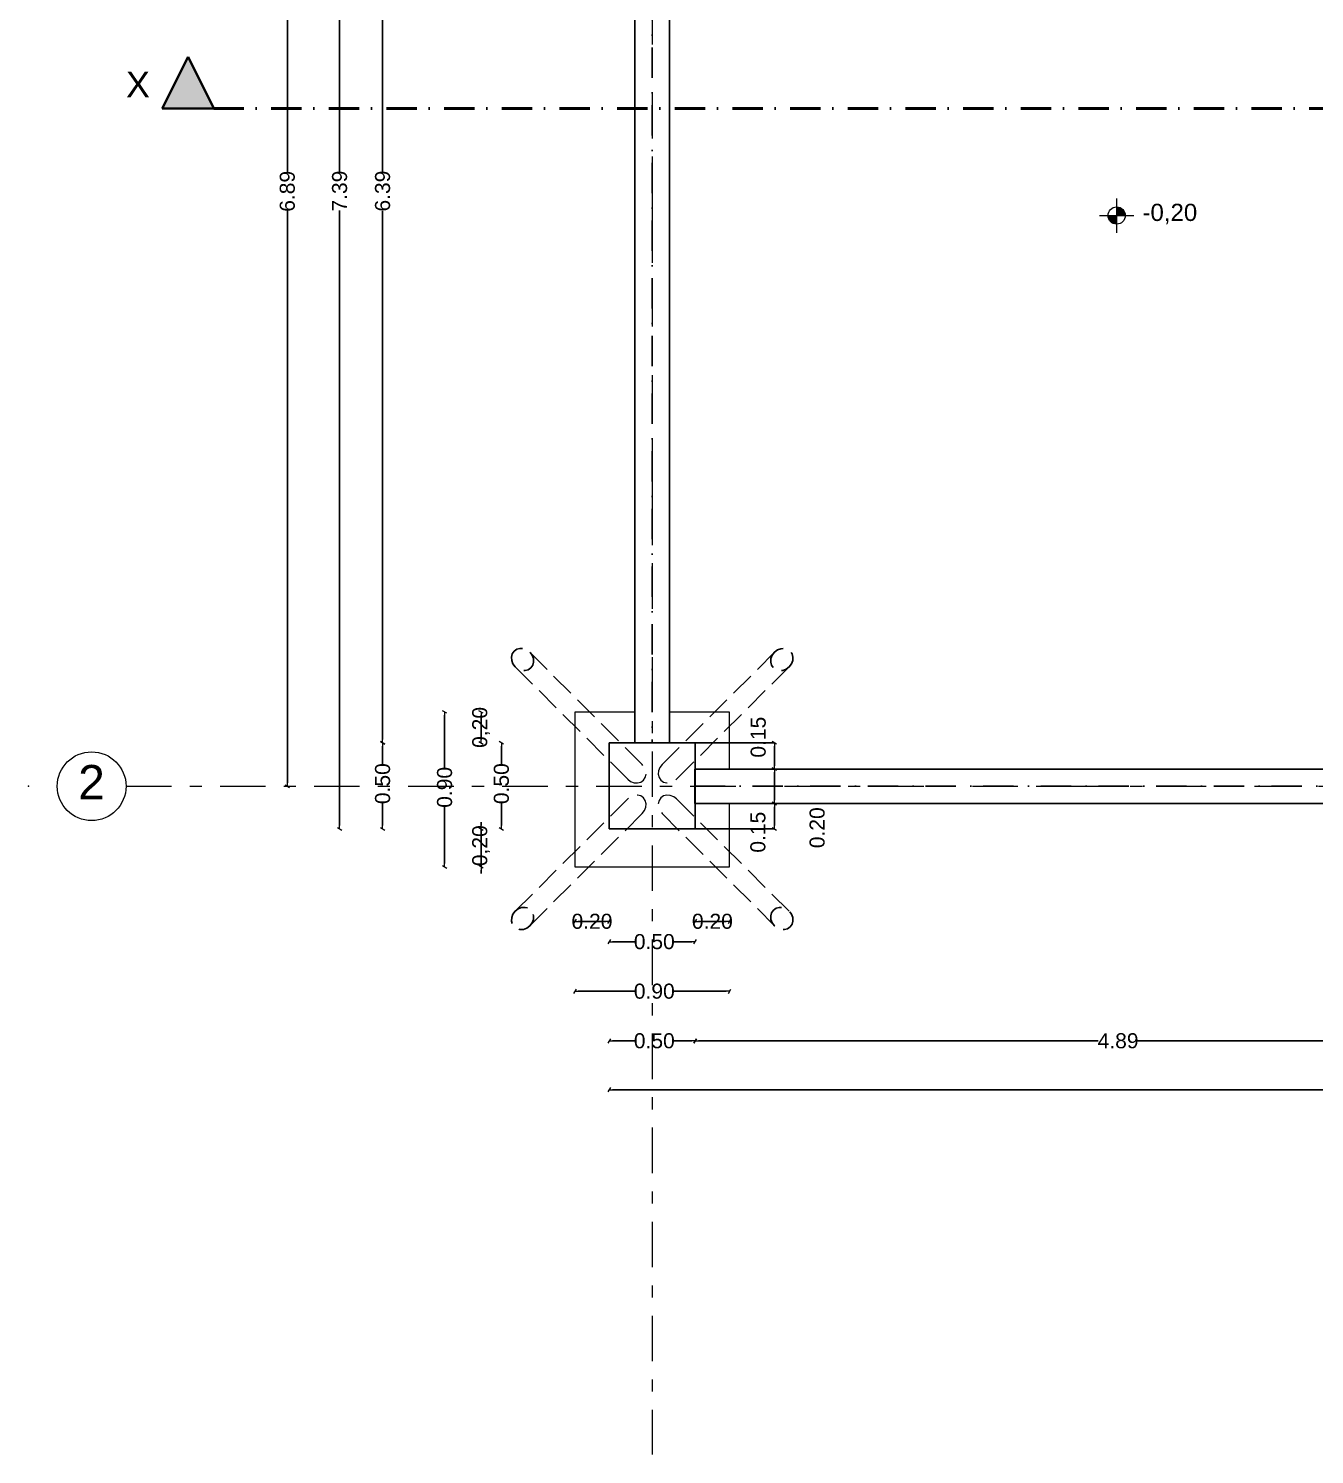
# Model space of a CAD drawing. Header units: millimetres. Extents: x -71878 to 121433, y -67383 to 83273.
# Drawn here: x -59001 to -51524, y 7109 to 15398 of the extents above; entities that cross this region are included whole.
import ezdxf

# ---------------------------------------------------------------- set-up
doc = ezdxf.new("R2010")
doc.units = ezdxf.units.MM
doc.header["$MEASUREMENT"] = 0
for name, pattern in [('Dot & Dashed', [335.138881, 176.388884, -88.194442, 0, -70.555556]), ('Double Dashed', [546.805537, 264.583325, -105.833328, 70.555556, -105.833328]), ('Hidden Line', [195.611112, 141.111112, -54.5])]:
    doc.linetypes.add(name, pattern=pattern)
for name, color, linetype, lineweight in [('ACOTACIONES', 7, 'Continuous', 9), ('ACOTACIONES_Pluma_Nº__1', 7, 'Continuous', 0), ('COLUMNAS_Pluma_Nº__1', 7, 'Continuous', 0), ('COLUMNAS_Pluma_Nº__81', 7, 'Continuous', 30), ('CORTES_Pluma_Nº__1', 7, 'Continuous', 0), ('CORTES_Pluma_Nº__101', 7, 'Continuous', 40), ('CORTES_Pluma_Nº__121', 7, 'Continuous', 50), ('EJES_Pluma_Nº__21', 7, 'Continuous', 5), ('Losas_Pluma_Nº__1', 7, 'Continuous', 0), ('VIGAS DE CIMENTACION_Pluma_Nº__81', 7, 'Continuous', 30)]:
    doc.layers.add(name, color=color, linetype=linetype, lineweight=lineweight)
doc.layers.add('CORTES', color=7, linetype='Continuous')
doc.styles.add('Estilo_Generado_1', font='swiss.ttf')
doc.styles.add('Estilo_Generado_2', font='Arial.ttf')
doc.styles.add('Estilo_Generado_3', font='swissb.ttf')
doc.dimstyles.new('Estilo_Generado__1', dxfattribs={"dimtxt": 87.5, "dimasz": 19, "dimexe": 0.18, "dimexo": 0, "dimgap": 0.09, "dimtad": 0, "dimlfac": 0.001, "dimzin": 0, "dimdsep": 46, "dimtxsty": 'Estilo_Generado_2', "dimblk": 'ARROWHEAD_2', "dimblk1": 'ARROWHEAD_2', "dimblk2": 'ARROWHEAD_2', "dimcen": 0.09, "dimse1": 1, "dimse2": 1, "dimclrd": 7, "dimclre": 7, "dimclrt": 7, "dimadec": 0, "dimazin": 0, "dimtfac": 1, "dimtmove": 0, "dimatfit": 3, "dimfxl": 1, "dimtolj": 1, "dimtzin": 0, "dimarcsym": 0})
doc.dimstyles.new('Estilo_Generado__2', dxfattribs={"dimtxt": 87.5, "dimasz": 19, "dimexe": 0.18, "dimexo": 0, "dimgap": 0.09, "dimtad": 0, "dimlfac": 0.001, "dimzin": 0, "dimdsep": 46, "dimtxsty": 'Estilo_Generado_2', "dimblk": 'ARROWHEAD_2', "dimblk1": 'ARROWHEAD_2', "dimblk2": 'ARROWHEAD_2', "dimcen": 0.09, "dimse1": 1, "dimse2": 1, "dimclrd": 7, "dimclre": 7, "dimclrt": 7, "dimadec": 0, "dimazin": 0, "dimtfac": 1, "dimtmove": 0, "dimatfit": 3, "dimfxl": 1, "dimtolj": 1, "dimtzin": 0, "dimarcsym": 0})
doc.dimstyles.new('Estilo_Generado__3', dxfattribs={"dimtxt": 87.5, "dimasz": 19, "dimexe": 0.18, "dimexo": 0, "dimgap": 0.09, "dimtad": 0, "dimlfac": 0.001, "dimzin": 0, "dimdsep": 46, "dimtxsty": 'Estilo_Generado_2', "dimblk": 'ARROWHEAD_2', "dimblk1": 'ARROWHEAD_2', "dimblk2": 'ARROWHEAD_2', "dimcen": 0.09, "dimclrd": 7, "dimclre": 7, "dimclrt": 7, "dimadec": 0, "dimazin": 0, "dimtfac": 1, "dimtdec": 4, "dimtmove": 2, "dimatfit": 3, "dimfxl": 1, "dimtolj": 1, "dimtzin": 0, "dimarcsym": 0})

# ---------------------------------------------------------------- blocks, each defined once
blk = doc.blocks.new('ARROWHEAD_2')
at = {"color": 0, "linetype": 'Continuous', "lineweight": 0}
for p, q in [((0, 0), (-1, 0)), ((-0.38, -0.66), (0.38, 0.66))]:
    blk.add_line(p, q, dxfattribs=at)
blk = doc.blocks.new('*D312')
at = {"layer": 'ACOTACIONES', "color": 7, "linetype": 'Continuous', "lineweight": -2, "transparency": 16777216}
for p, q in [((-56942.1, 11227.1), (-56942.1, 11121.3)), ((-56942.1, 10765.1), (-56942.1, 10895.5))]:
    blk.add_line(p, q, dxfattribs=at)
at = {"layer": 'Defpoints', "color": 0, "linetype": 'Continuous', "transparency": 16777216}
for p in [(-56942.1, 11246.1), (-55624.9, 11246.1), (-55624.9, 10746.1)]:
    blk.add_point(p, dxfattribs=at)
at = {"layer": 'ACOTACIONES', "color": 7, "linetype": 'Continuous', "lineweight": -2, "transparency": 16777216, "xscale": 19, "yscale": 19, "zscale": 19}
for p, rotation in [((-56942.1, 11246.1), 90), ((-56942.1, 10746.1), 270)]:
    blk.add_blockref('ARROWHEAD_2', p, dxfattribs=dict(at, rotation=rotation))
at = {"layer": 'ACOTACIONES', "color": 7, "linetype": 'Continuous', "transparency": 16777216, "insert": (-56942.1, 11008.4), "char_height": 87.5, "attachment_point": 5, "rotation": 90, "style": 'Estilo_Generado_2'}
blk.add_mtext('\\A1;0.50', dxfattribs=at)
blk = doc.blocks.new('*D313')
at = {"layer": 'ACOTACIONES', "color": 7, "linetype": 'Continuous', "lineweight": -2, "transparency": 16777216}
for p, q in [((-56942.1, 17616.2), (-56942.1, 14567.1)), ((-56942.1, 11265.1), (-56942.1, 14338.9))]:
    blk.add_line(p, q, dxfattribs=at)
at = {"layer": 'Defpoints', "color": 0, "linetype": 'Continuous', "transparency": 16777216}
for p in [(-56942.1, 17635.2), (-55624.9, 17635.2), (-55624.9, 11246.1)]:
    blk.add_point(p, dxfattribs=at)
at = {"layer": 'ACOTACIONES', "color": 7, "linetype": 'Continuous', "lineweight": -2, "transparency": 16777216, "xscale": 19, "yscale": 19, "zscale": 19}
for p, rotation in [((-56942.1, 17635.2), 90), ((-56942.1, 11246.1), 270)]:
    blk.add_blockref('ARROWHEAD_2', p, dxfattribs=dict(at, rotation=rotation))
at = {"layer": 'ACOTACIONES', "color": 7, "linetype": 'Continuous', "transparency": 16777216, "insert": (-56942.1, 14453), "char_height": 87.5, "attachment_point": 5, "rotation": 90, "style": 'Estilo_Generado_2'}
blk.add_mtext('\\A1;6.39', dxfattribs=at)
blk = doc.blocks.new('*D315')
at = {"layer": 'ACOTACIONES', "color": 7, "linetype": 'Continuous', "lineweight": -2, "transparency": 16777216}
for p, q in [((-55605.9, 9513.5), (-55475.5, 9513.5)), ((-55143.9, 9513.5), (-55249.7, 9513.5))]:
    blk.add_line(p, q, dxfattribs=at)
at = {"layer": 'Defpoints', "color": 0, "linetype": 'Continuous', "transparency": 16777216}
for p in [(-55624.9, 10746.1), (-55124.9, 10746.1), (-55124.9, 9513.5)]:
    blk.add_point(p, dxfattribs=at)
at = {"layer": 'ACOTACIONES', "color": 7, "linetype": 'Continuous', "lineweight": -2, "transparency": 16777216, "xscale": 19, "yscale": 19, "zscale": 19, "rotation": 180}
blk.add_blockref('ARROWHEAD_2', (-55624.9, 9513.5), dxfattribs=at)
at = {"layer": 'ACOTACIONES', "color": 7, "linetype": 'Continuous', "lineweight": -2, "transparency": 16777216, "xscale": 19, "yscale": 19, "zscale": 19}
blk.add_blockref('ARROWHEAD_2', (-55124.9, 9513.5), dxfattribs=at)
at = {"layer": 'ACOTACIONES', "color": 7, "linetype": 'Continuous', "transparency": 16777216, "insert": (-55362.6, 9513.5), "char_height": 87.5, "attachment_point": 5, "style": 'Estilo_Generado_2'}
blk.add_mtext('\\A1;0.50', dxfattribs=at)
blk = doc.blocks.new('*D316')
at = {"layer": 'ACOTACIONES', "color": 7, "linetype": 'Continuous', "lineweight": -2, "transparency": 16777216}
for p, q in [((-55105.9, 9513.5), (-52781.4, 9513.5)), ((-50250.9, 9513.5), (-52550.8, 9513.5))]:
    blk.add_line(p, q, dxfattribs=at)
at = {"layer": 'Defpoints', "color": 0, "linetype": 'Continuous', "transparency": 16777216}
for p in [(-55124.9, 10746.1), (-50231.9, 10693.5), (-50231.9, 9513.5)]:
    blk.add_point(p, dxfattribs=at)
at = {"layer": 'ACOTACIONES', "color": 7, "linetype": 'Continuous', "lineweight": -2, "transparency": 16777216, "xscale": 19, "yscale": 19, "zscale": 19, "rotation": 180}
blk.add_blockref('ARROWHEAD_2', (-55124.9, 9513.5), dxfattribs=at)
at = {"layer": 'ACOTACIONES', "color": 7, "linetype": 'Continuous', "lineweight": -2, "transparency": 16777216, "xscale": 19, "yscale": 19, "zscale": 19}
blk.add_blockref('ARROWHEAD_2', (-50231.9, 9513.5), dxfattribs=at)
at = {"layer": 'ACOTACIONES', "color": 7, "linetype": 'Continuous', "transparency": 16777216, "insert": (-52666.1, 9513.5), "char_height": 87.5, "attachment_point": 5, "style": 'Estilo_Generado_2'}
blk.add_mtext('\\A1;4.89', dxfattribs=at)
blk = doc.blocks.new('*D327')
at = {"layer": 'ACOTACIONES', "color": 7, "linetype": 'Continuous', "lineweight": -2, "transparency": 16777216}
for p, q in [((-56369.5, 10765.1), (-56369.5, 10784.1)), ((-56369.5, 10524.8), (-56369.5, 10746.1)), ((-56369.5, 10505.8), (-56369.5, 10486.8))]:
    blk.add_line(p, q, dxfattribs=at)
at = {"layer": 'Defpoints', "color": 0, "linetype": 'Continuous', "transparency": 16777216}
for p in [(-56369.5, 10746.1), (-55624.9, 10746.1), (-55824.9, 10524.8)]:
    blk.add_point(p, dxfattribs=at)
at = {"layer": 'ACOTACIONES', "color": 7, "linetype": 'Continuous', "lineweight": -2, "transparency": 16777216, "xscale": 19, "yscale": 19, "zscale": 19}
for p, rotation in [((-56369.5, 10746.1), 270), ((-56369.5, 10524.8), 90)]:
    blk.add_blockref('ARROWHEAD_2', p, dxfattribs=dict(at, rotation=rotation))
at = {"layer": 'ACOTACIONES', "color": 7, "linetype": 'Continuous', "transparency": 16777216, "insert": (-56369.5, 10647.8), "char_height": 87.5, "attachment_point": 5, "rotation": 90, "style": 'Estilo_Generado_2'}
blk.add_mtext('\\A1;0,20', dxfattribs=at)
blk = doc.blocks.new('*D328')
at = {"layer": 'ACOTACIONES', "color": 7, "linetype": 'Continuous', "lineweight": -2, "transparency": 16777216}
for p, q in [((-56251.4, 11227.1), (-56251.4, 11121.3)), ((-56251.4, 10765.1), (-56251.4, 10895.5))]:
    blk.add_line(p, q, dxfattribs=at)
at = {"layer": 'Defpoints', "color": 0, "linetype": 'Continuous', "transparency": 16777216}
for p in [(-56251.4, 11246.1), (-55624.9, 11246.1), (-55624.9, 10746.1)]:
    blk.add_point(p, dxfattribs=at)
at = {"layer": 'ACOTACIONES', "color": 7, "linetype": 'Continuous', "lineweight": -2, "transparency": 16777216, "xscale": 19, "yscale": 19, "zscale": 19}
for p, rotation in [((-56251.4, 11246.1), 90), ((-56251.4, 10746.1), 270)]:
    blk.add_blockref('ARROWHEAD_2', p, dxfattribs=dict(at, rotation=rotation))
at = {"layer": 'ACOTACIONES', "color": 7, "linetype": 'Continuous', "transparency": 16777216, "insert": (-56251.4, 11008.4), "char_height": 87.5, "attachment_point": 5, "rotation": 90, "style": 'Estilo_Generado_2'}
blk.add_mtext('\\A1;0.50', dxfattribs=at)
blk = doc.blocks.new('*D329')
at = {"layer": 'ACOTACIONES', "color": 7, "linetype": 'Continuous', "lineweight": -2, "transparency": 16777216}
blk.add_line((-56369.5, 11265.1), (-56369.5, 11405.8), dxfattribs=at)
at = {"layer": 'Defpoints', "color": 0, "linetype": 'Continuous', "transparency": 16777216}
for p in [(-56369.5, 11424.8), (-55824.9, 11424.8), (-55624.9, 11246.1)]:
    blk.add_point(p, dxfattribs=at)
at = {"layer": 'ACOTACIONES', "color": 7, "linetype": 'Continuous', "lineweight": -2, "transparency": 16777216, "xscale": 19, "yscale": 19, "zscale": 19}
for p, rotation in [((-56369.5, 11424.8), 90), ((-56369.5, 11246.1), 270)]:
    blk.add_blockref('ARROWHEAD_2', p, dxfattribs=dict(at, rotation=rotation))
at = {"layer": 'ACOTACIONES', "color": 7, "linetype": 'Continuous', "transparency": 16777216, "insert": (-56369.5, 11335.4), "char_height": 87.5, "attachment_point": 5, "rotation": 90, "style": 'Estilo_Generado_2'}
blk.add_mtext('\\A1;0,20', dxfattribs=at)
blk = doc.blocks.new('*D330')
at = {"layer": 'ACOTACIONES', "color": 7, "linetype": 'Continuous', "lineweight": -2, "transparency": 16777216}
for p, q in [((-56581.6, 11405.8), (-56581.6, 11100)), ((-56581.6, 10543.8), (-56581.6, 10874.2))]:
    blk.add_line(p, q, dxfattribs=at)
at = {"layer": 'Defpoints', "color": 0, "linetype": 'Continuous', "transparency": 16777216}
for p in [(-56581.6, 11424.8), (-55824.9, 11424.8), (-55824.9, 10524.8)]:
    blk.add_point(p, dxfattribs=at)
at = {"layer": 'ACOTACIONES', "color": 7, "linetype": 'Continuous', "lineweight": -2, "transparency": 16777216, "xscale": 19, "yscale": 19, "zscale": 19}
for p, rotation in [((-56581.6, 11424.8), 90), ((-56581.6, 10524.8), 270)]:
    blk.add_blockref('ARROWHEAD_2', p, dxfattribs=dict(at, rotation=rotation))
at = {"layer": 'ACOTACIONES', "color": 7, "linetype": 'Continuous', "transparency": 16777216, "insert": (-56581.6, 10987.1), "char_height": 87.5, "attachment_point": 5, "rotation": 90, "style": 'Estilo_Generado_2'}
blk.add_mtext('\\A1;0.90', dxfattribs=at)
blk = doc.blocks.new('*D333')
at = {"layer": 'ACOTACIONES', "color": 7, "linetype": 'Continuous', "lineweight": -2, "transparency": 16777216}
blk.add_line((-55805.9, 10207.9), (-55643.9, 10207.9), dxfattribs=at)
at = {"layer": 'Defpoints', "color": 0, "linetype": 'Continuous', "transparency": 16777216}
for p in [(-55624.9, 10746.1), (-55824.9, 10524.8), (-55624.9, 10207.9)]:
    blk.add_point(p, dxfattribs=at)
at = {"layer": 'ACOTACIONES', "color": 7, "linetype": 'Continuous', "lineweight": -2, "transparency": 16777216, "xscale": 19, "yscale": 19, "zscale": 19, "rotation": 180}
blk.add_blockref('ARROWHEAD_2', (-55824.9, 10207.9), dxfattribs=at)
at = {"layer": 'ACOTACIONES', "color": 7, "linetype": 'Continuous', "lineweight": -2, "transparency": 16777216, "xscale": 19, "yscale": 19, "zscale": 19}
blk.add_blockref('ARROWHEAD_2', (-55624.9, 10207.9), dxfattribs=at)
at = {"layer": 'ACOTACIONES', "color": 7, "linetype": 'Continuous', "transparency": 16777216, "insert": (-55724.9, 10207.9), "char_height": 87.5, "attachment_point": 5, "style": 'Estilo_Generado_2'}
blk.add_mtext('\\A1;0.20', dxfattribs=at)
blk = doc.blocks.new('*D334')
at = {"layer": 'ACOTACIONES', "color": 7, "linetype": 'Continuous', "lineweight": -2, "transparency": 16777216}
for p, q in [((-55605.9, 10089.8), (-55475.5, 10089.8)), ((-55143.9, 10089.8), (-55249.7, 10089.8))]:
    blk.add_line(p, q, dxfattribs=at)
at = {"layer": 'Defpoints', "color": 0, "linetype": 'Continuous', "transparency": 16777216}
for p in [(-55624.9, 10746.1), (-55124.9, 10746.1), (-55124.9, 10089.8)]:
    blk.add_point(p, dxfattribs=at)
at = {"layer": 'ACOTACIONES', "color": 7, "linetype": 'Continuous', "lineweight": -2, "transparency": 16777216, "xscale": 19, "yscale": 19, "zscale": 19, "rotation": 180}
blk.add_blockref('ARROWHEAD_2', (-55624.9, 10089.8), dxfattribs=at)
at = {"layer": 'ACOTACIONES', "color": 7, "linetype": 'Continuous', "lineweight": -2, "transparency": 16777216, "xscale": 19, "yscale": 19, "zscale": 19}
blk.add_blockref('ARROWHEAD_2', (-55124.9, 10089.8), dxfattribs=at)
at = {"layer": 'ACOTACIONES', "color": 7, "linetype": 'Continuous', "transparency": 16777216, "insert": (-55362.6, 10089.8), "char_height": 87.5, "attachment_point": 5, "style": 'Estilo_Generado_2'}
blk.add_mtext('\\A1;0.50', dxfattribs=at)
blk = doc.blocks.new('*D335')
at = {"layer": 'ACOTACIONES', "color": 7, "linetype": 'Continuous', "lineweight": -2, "transparency": 16777216}
blk.add_line((-55105.9, 10207.9), (-54943.9, 10207.9), dxfattribs=at)
at = {"layer": 'Defpoints', "color": 0, "linetype": 'Continuous', "transparency": 16777216}
for p in [(-55124.9, 10746.1), (-54924.9, 10524.8), (-54924.9, 10207.9)]:
    blk.add_point(p, dxfattribs=at)
at = {"layer": 'ACOTACIONES', "color": 7, "linetype": 'Continuous', "lineweight": -2, "transparency": 16777216, "xscale": 19, "yscale": 19, "zscale": 19, "rotation": 180}
blk.add_blockref('ARROWHEAD_2', (-55124.9, 10207.9), dxfattribs=at)
at = {"layer": 'ACOTACIONES', "color": 7, "linetype": 'Continuous', "lineweight": -2, "transparency": 16777216, "xscale": 19, "yscale": 19, "zscale": 19}
blk.add_blockref('ARROWHEAD_2', (-54924.9, 10207.9), dxfattribs=at)
at = {"layer": 'ACOTACIONES', "color": 7, "linetype": 'Continuous', "transparency": 16777216, "insert": (-55024.9, 10207.9), "char_height": 87.5, "attachment_point": 5, "style": 'Estilo_Generado_2'}
blk.add_mtext('\\A1;0.20', dxfattribs=at)
blk = doc.blocks.new('*D336')
at = {"layer": 'ACOTACIONES', "color": 7, "linetype": 'Continuous', "lineweight": -2, "transparency": 16777216}
for p, q in [((-55805.9, 9801.7), (-55475.5, 9801.7)), ((-54943.9, 9801.7), (-55249.7, 9801.7))]:
    blk.add_line(p, q, dxfattribs=at)
at = {"layer": 'Defpoints', "color": 0, "linetype": 'Continuous', "transparency": 16777216}
for p in [(-55824.9, 10524.8), (-54924.9, 10524.8), (-54924.9, 9801.7)]:
    blk.add_point(p, dxfattribs=at)
at = {"layer": 'ACOTACIONES', "color": 7, "linetype": 'Continuous', "lineweight": -2, "transparency": 16777216, "xscale": 19, "yscale": 19, "zscale": 19, "rotation": 180}
blk.add_blockref('ARROWHEAD_2', (-55824.9, 9801.7), dxfattribs=at)
at = {"layer": 'ACOTACIONES', "color": 7, "linetype": 'Continuous', "lineweight": -2, "transparency": 16777216, "xscale": 19, "yscale": 19, "zscale": 19}
blk.add_blockref('ARROWHEAD_2', (-54924.9, 9801.7), dxfattribs=at)
at = {"layer": 'ACOTACIONES', "color": 7, "linetype": 'Continuous', "transparency": 16777216, "insert": (-55362.6, 9801.7), "char_height": 87.5, "attachment_point": 5, "style": 'Estilo_Generado_2'}
blk.add_mtext('\\A1;0.90', dxfattribs=at)
blk = doc.blocks.new('*D342')
at = {"layer": 'ACOTACIONES', "color": 7, "linetype": 'Continuous', "lineweight": -2, "transparency": 16777216}
for p, q in [((-55605.9, 9229), (-50050.2, 9229)), ((-44257.9, 9229), (-49773.1, 9229))]:
    blk.add_line(p, q, dxfattribs=at)
at = {"layer": 'Defpoints', "color": 0, "linetype": 'Continuous', "transparency": 16777216}
for p in [(-55624.9, 10746.1), (-44238.9, 10743.5), (-44238.9, 9229)]:
    blk.add_point(p, dxfattribs=at)
at = {"layer": 'ACOTACIONES', "color": 7, "linetype": 'Continuous', "lineweight": -2, "transparency": 16777216, "xscale": 19, "yscale": 19, "zscale": 19, "rotation": 180}
blk.add_blockref('ARROWHEAD_2', (-55624.9, 9229), dxfattribs=at)
at = {"layer": 'ACOTACIONES', "color": 7, "linetype": 'Continuous', "lineweight": -2, "transparency": 16777216, "xscale": 19, "yscale": 19, "zscale": 19}
blk.add_blockref('ARROWHEAD_2', (-44238.9, 9229), dxfattribs=at)
at = {"layer": 'ACOTACIONES', "color": 7, "linetype": 'Continuous', "transparency": 16777216, "insert": (-49911.6, 9229), "char_height": 87.5, "attachment_point": 5, "style": 'Estilo_Generado_2'}
blk.add_mtext('\\A1;11.39', dxfattribs=at)
blk = doc.blocks.new('*D343')
at = {"layer": 'ACOTACIONES', "color": 7, "linetype": 'Continuous', "lineweight": -2, "transparency": 16777216}
for p, q in [((-57192.1, 18116.2), (-57192.1, 14566.5)), ((-57192.1, 10765.1), (-57192.1, 14339.5))]:
    blk.add_line(p, q, dxfattribs=at)
at = {"layer": 'Defpoints', "color": 0, "linetype": 'Continuous', "transparency": 16777216}
for p in [(-57192.1, 18135.2), (-55624.9, 18135.2), (-55624.9, 10746.1)]:
    blk.add_point(p, dxfattribs=at)
at = {"layer": 'ACOTACIONES', "color": 7, "linetype": 'Continuous', "lineweight": -2, "transparency": 16777216, "xscale": 19, "yscale": 19, "zscale": 19}
for p, rotation in [((-57192.1, 18135.2), 90), ((-57192.1, 10746.1), 270)]:
    blk.add_blockref('ARROWHEAD_2', p, dxfattribs=dict(at, rotation=rotation))
at = {"layer": 'ACOTACIONES', "color": 7, "linetype": 'Continuous', "transparency": 16777216, "insert": (-57192.1, 14453), "char_height": 87.5, "attachment_point": 5, "rotation": 90, "style": 'Estilo_Generado_2'}
blk.add_mtext('\\A1;7.39', dxfattribs=at)
blk = doc.blocks.new('*D373')
at = {"layer": 'ACOTACIONES', "color": 7, "linetype": 'Continuous', "lineweight": -2, "transparency": 16777216}
for p, q in [((-57496.1, 17866.2), (-57496.1, 14565.8)), ((-57496.1, 11012.5), (-57496.1, 14337.6))]:
    blk.add_line(p, q, dxfattribs=at)
at = {"layer": 'Defpoints', "color": 0, "linetype": 'Continuous', "transparency": 16777216}
for p in [(-57496.1, 17885.2), (-55374.9, 17885.2), (-55374.9, 10993.5)]:
    blk.add_point(p, dxfattribs=at)
at = {"layer": 'ACOTACIONES', "color": 7, "linetype": 'Continuous', "lineweight": -2, "transparency": 16777216, "xscale": 19, "yscale": 19, "zscale": 19}
for p, rotation in [((-57496.1, 17885.2), 90), ((-57496.1, 10993.5), 270)]:
    blk.add_blockref('ARROWHEAD_2', p, dxfattribs=dict(at, rotation=rotation))
at = {"layer": 'ACOTACIONES', "color": 7, "linetype": 'Continuous', "transparency": 16777216, "insert": (-57496.1, 14451.7), "char_height": 87.5, "attachment_point": 5, "rotation": 90, "style": 'Estilo_Generado_2'}
blk.add_mtext('\\A1;6.89', dxfattribs=at)
blk = doc.blocks.new('*D379')
at = {"layer": 'ACOTACIONES', "color": 7, "linetype": 'Continuous', "lineweight": -2, "transparency": 16777216}
for p, q in [((-55127.5, 10893.5), (-54664.4, 10893.5)), ((-54664.6, 10765.1), (-54664.6, 10874.5)), ((-55124.9, 10746.1), (-54664.4, 10746.1))]:
    blk.add_line(p, q, dxfattribs=at)
at = {"layer": 'Defpoints', "color": 0, "linetype": 'Continuous', "transparency": 16777216}
for p in [(-55127.5, 10893.5), (-54664.6, 10893.5), (-55124.9, 10746.1)]:
    blk.add_point(p, dxfattribs=at)
at = {"layer": 'ACOTACIONES', "color": 7, "linetype": 'Continuous', "lineweight": -2, "transparency": 16777216, "xscale": 19, "yscale": 19, "zscale": 19}
for p, rotation in [((-54664.6, 10893.5), 90), ((-54664.6, 10746.1), 270)]:
    blk.add_blockref('ARROWHEAD_2', p, dxfattribs=dict(at, rotation=rotation))
at = {"layer": 'ACOTACIONES', "color": 7, "linetype": 'Continuous', "transparency": 16777216, "insert": (-54760, 10726.2), "char_height": 87.5, "attachment_point": 5, "rotation": 90, "style": 'Estilo_Generado_2'}
blk.add_mtext('\\A1;0.15', dxfattribs=at)
blk = doc.blocks.new('*D380')
at = {"layer": 'ACOTACIONES', "color": 7, "linetype": 'Continuous', "lineweight": -2, "transparency": 16777216}
for p, q in [((-55127.5, 11093.5), (-54664.4, 11093.5)), ((-54664.6, 10912.5), (-54664.6, 11074.5)), ((-55127.5, 10893.5), (-54664.4, 10893.5))]:
    blk.add_line(p, q, dxfattribs=at)
at = {"layer": 'Defpoints', "color": 0, "linetype": 'Continuous', "transparency": 16777216}
for p in [(-55127.5, 11093.5), (-54664.6, 11093.5), (-55127.5, 10893.5)]:
    blk.add_point(p, dxfattribs=at)
at = {"layer": 'ACOTACIONES', "color": 7, "linetype": 'Continuous', "lineweight": -2, "transparency": 16777216, "xscale": 19, "yscale": 19, "zscale": 19}
for p, rotation in [((-54664.6, 11093.5), 90), ((-54664.6, 10893.5), 270)]:
    blk.add_blockref('ARROWHEAD_2', p, dxfattribs=dict(at, rotation=rotation))
at = {"layer": 'ACOTACIONES', "color": 7, "linetype": 'Continuous', "transparency": 16777216, "insert": (-54415.6, 10752.3), "char_height": 87.5, "attachment_point": 5, "rotation": 90, "style": 'Estilo_Generado_2'}
blk.add_mtext('\\A1;0.20', dxfattribs=at)
blk = doc.blocks.new('*D381')
at = {"layer": 'ACOTACIONES', "color": 7, "linetype": 'Continuous', "lineweight": -2, "transparency": 16777216}
for p, q in [((-55124.9, 11246.1), (-54664.4, 11246.1)), ((-54664.6, 11112.5), (-54664.6, 11227.1)), ((-55127.5, 11093.5), (-54664.4, 11093.5))]:
    blk.add_line(p, q, dxfattribs=at)
at = {"layer": 'Defpoints', "color": 0, "linetype": 'Continuous', "transparency": 16777216}
for p in [(-55124.9, 11246.1), (-54664.6, 11246.1), (-55127.5, 11093.5)]:
    blk.add_point(p, dxfattribs=at)
at = {"layer": 'ACOTACIONES', "color": 7, "linetype": 'Continuous', "lineweight": -2, "transparency": 16777216, "xscale": 19, "yscale": 19, "zscale": 19}
for p, rotation in [((-54664.6, 11246.1), 90), ((-54664.6, 11093.5), 270)]:
    blk.add_blockref('ARROWHEAD_2', p, dxfattribs=dict(at, rotation=rotation))
at = {"layer": 'ACOTACIONES', "color": 7, "linetype": 'Continuous', "transparency": 16777216, "insert": (-54758.1, 11278.6), "char_height": 87.5, "attachment_point": 5, "rotation": 90, "style": 'Estilo_Generado_2'}
blk.add_mtext('\\A1;0.15', dxfattribs=at)
blk = doc.blocks.new('Cota de Nivel_1_1', base_point=(11833.7, 51656.7))
at = {"layer": 'ACOTACIONES_Pluma_Nº__1', "linetype": 'Continuous'}
for points in [[(11833.7, 51656.7), (11783.7, 51656.7), (11787.5, 51637.6), (11798.4, 51621.4), (11814.6, 51610.5), (11833.7, 51606.7)], [(11833.7, 51656.7), (11883.7, 51656.7), (11879.9, 51675.9), (11869.1, 51692.1), (11852.9, 51702.9), (11833.7, 51706.7)]]:
    blk.add_hatch(color=256, dxfattribs=at).paths.add_polyline_path(points)
for p, q in [((11833.7, 51556.7), (11833.7, 51756.7)), ((11733.7, 51656.7), (11933.7, 51656.7))]:
    blk.add_line(p, q, dxfattribs=at)
blk.add_circle((11833.7, 51656.7), 50, dxfattribs=at)
at = {"layer": 'ACOTACIONES_Pluma_Nº__1', "insert": (11983.7, 51606.7), "char_height": 100, "attachment_point": 7, "style": 'Estilo_Generado_2'}
blk.add_mtext('\\A1;{\\fArial|b0|i0|c0|p34;-0,20}', dxfattribs=at)
blk = doc.blocks.new('Plano de Corte_1_1', base_point=(23001.3, 52278.8))
at = {"layer": 'CORTES', "linetype": 'Continuous', "lineweight": 0, "true_color": 0x000000}
blk.add_hatch(color=18, dxfattribs=at).paths.add_polyline_path([(6285, 52278.8), (6585, 52278.8), (6435, 52578.8)])
at = {"layer": 'CORTES_Pluma_Nº__101', "linetype": 'Continuous'}
for p, q in [((6435, 52578.8), (6285, 52278.8)), ((6585, 52278.8), (6435, 52578.8)), ((6285, 52278.8), (6585, 52278.8))]:
    blk.add_line(p, q, dxfattribs=at)
at = {"layer": 'CORTES_Pluma_Nº__121', "linetype": 'Dot & Dashed'}
blk.add_line((22851.3, 52278.8), (6585, 52278.8), dxfattribs=at)
at = {"layer": 'CORTES_Pluma_Nº__1', "insert": (6073.5, 52343.3), "char_height": 150, "attachment_point": 7, "style": 'Estilo_Generado_3'}
blk.add_mtext('\\A1;{\\fSwis721 BT|b0|i0|c0|p34;X}', dxfattribs=at)

msp = doc.modelspace()

# ---------------------------------------------------------------- linework, layer by layer
at = {"layer": 'COLUMNAS_Pluma_Nº__1', "linetype": 'Hidden Line', "flags": 128}
for points in [[(-55432.554, 11119.837), (-56086.357, 11772.428)], [(-55317.328, 11119.837), (-54663.526, 11772.428)], [(-55517.328, 11034.905), (-56171.131, 11687.497)], [(-55232.554, 11034.905), (-54578.752, 11687.497)], [(-55517.328, 11034.905), (-55500.101, 11021.859), (-55480.411, 11014.247), (-55460.185, 11012.813), (-55441.404, 11017.7), (-55425.906, 11028.427), (-55415.208, 11043.945), (-55410.357, 11062.735), (-55411.827, 11082.958), (-55419.476, 11102.634), (-55432.554, 11119.837)], [(-55317.328, 11119.837), (-55330.406, 11102.634), (-55338.055, 11082.958), (-55339.526, 11062.735), (-55334.675, 11043.945), (-55323.976, 11028.427), (-55308.478, 11017.7), (-55289.697, 11012.813), (-55269.472, 11014.247), (-55249.782, 11021.859), (-55232.554, 11034.905)], [(-55432.554, 10834.905), (-55419.476, 10852.108), (-55411.827, 10871.784), (-55410.357, 10892.007), (-55415.208, 10910.797), (-55425.906, 10926.315), (-55441.404, 10937.042), (-55460.185, 10941.929), (-55480.411, 10940.495), (-55500.101, 10932.883), (-55517.328, 10919.837)], [(-55232.554, 10919.837), (-55249.782, 10932.883), (-55269.472, 10940.495), (-55289.697, 10941.929), (-55308.478, 10937.042), (-55323.976, 10926.315), (-55334.675, 10910.797), (-55339.526, 10892.007), (-55338.055, 10871.784), (-55330.406, 10852.108), (-55317.328, 10834.905)], [(-55517.328, 10919.837), (-56171.131, 10267.245)], [(-55232.554, 10919.837), (-54578.752, 10267.245)], [(-55432.554, 10834.905), (-56086.357, 10182.314)], [(-55317.328, 10834.905), (-54663.526, 10182.314)]]:
    msp.add_lwpolyline(points, dxfattribs=at)
at = {"layer": 'COLUMNAS_Pluma_Nº__81', "linetype": 'Continuous'}
for p, q in [((-55624.941, 11246.076), (-55624.941, 10746.076)), ((-55124.941, 11246.076), (-55624.941, 11246.076)), ((-55124.941, 10746.076), (-55124.941, 11246.076)), ((-55624.941, 10746.076), (-55124.941, 10746.076))]:
    msp.add_line(p, q, dxfattribs=at)
at = {"layer": 'COLUMNAS_Pluma_Nº__81', "linetype": 'Hidden Line', "flags": 128}
for points in [[(-56143.499, 11794.52), (-56162.281, 11789.634), (-56177.779, 11778.907), (-56188.477, 11763.389), (-56193.328, 11744.599), (-56191.858, 11724.376), (-56184.209, 11704.7), (-56171.131, 11687.497), (-56153.903, 11674.451), (-56134.213, 11666.838), (-56113.988, 11665.405), (-56095.207, 11670.291), (-56079.709, 11681.018), (-56069.01, 11696.536), (-56064.159, 11715.326), (-56065.63, 11735.549), (-56073.278, 11755.225), (-56086.357, 11772.428), (-56103.584, 11785.475), (-56123.274, 11793.087)], [(-54626.609, 11793.087), (-54646.299, 11785.475), (-54663.526, 11772.428), (-54676.604, 11755.225), (-54684.253, 11735.549), (-54685.724, 11715.326), (-54680.872, 11696.536), (-54670.174, 11681.018), (-54654.676, 11670.291), (-54635.895, 11665.405), (-54615.669, 11666.838), (-54595.979, 11674.451), (-54578.752, 11687.497), (-54565.674, 11704.7), (-54558.025, 11724.376), (-54556.554, 11744.599), (-54561.405, 11763.389), (-54572.104, 11778.907), (-54587.602, 11789.634), (-54606.383, 11794.52)], [(-56113.988, 10289.337), (-56134.213, 10287.904), (-56153.903, 10280.291), (-56171.131, 10267.245), (-56184.209, 10250.042), (-56191.858, 10230.366), (-56193.328, 10210.143), (-56188.477, 10191.353), (-56177.779, 10175.835), (-56162.281, 10165.108), (-56143.499, 10160.222), (-56123.274, 10161.655), (-56103.584, 10169.268), (-56086.357, 10182.314), (-56073.278, 10199.517), (-56065.63, 10219.193), (-56064.159, 10239.416), (-56069.01, 10258.206), (-56079.709, 10273.724), (-56095.207, 10284.451)], [(-54635.895, 10289.337), (-54654.676, 10284.451), (-54670.174, 10273.724), (-54680.872, 10258.206), (-54685.724, 10239.416), (-54684.253, 10219.193), (-54676.604, 10199.517), (-54663.526, 10182.314), (-54646.299, 10169.268), (-54626.609, 10161.655), (-54606.383, 10160.222), (-54587.602, 10165.108), (-54572.104, 10175.835), (-54561.405, 10191.353), (-54556.554, 10210.143), (-54558.025, 10230.366), (-54565.674, 10250.042), (-54578.752, 10267.245), (-54595.979, 10280.291), (-54615.669, 10287.904)]]:
    msp.add_lwpolyline(points, close=True, dxfattribs=at)
at = {"layer": 'EJES_Pluma_Nº__21', "linetype": 'Double Dashed'}
for p, q in [((-55374.941, 23225.872), (-55374.941, 7109.076)), ((-58433.925, 10993.478), (-39662.28, 10993.478))]:
    msp.add_line(p, q, dxfattribs=at)
at = {"layer": 'EJES_Pluma_Nº__21', "linetype": 'Continuous'}
msp.add_circle((-58633.925, 10993.478), 200, dxfattribs=at)
at = {"layer": 'EJES_Pluma_Nº__21', "linetype": 'Double Dashed'}
msp.add_point((-59000.911, 10993.478), dxfattribs=at)
msp.add_point((-59000.911, 10993.478), dxfattribs=at)
at = {"layer": 'Losas_Pluma_Nº__1', "linetype": 'Continuous', "flags": 128}
for points in [[(-55474.941, 11424.773), (-55824.941, 11424.773), (-55824.941, 10524.773), (-54924.941, 10524.773), (-54924.941, 10893.478)], [(-54924.941, 11093.478), (-54924.941, 11424.773), (-55274.941, 11424.773)]]:
    msp.add_lwpolyline(points, dxfattribs=at)
at = {"layer": 'VIGAS DE CIMENTACION_Pluma_Nº__81', "linetype": 'Continuous'}
for p, q in [((-55474.941, 17635.221), (-55474.941, 11246.076)), ((-55274.941, 17635.221), (-55274.941, 11246.076)), ((-55474.941, 11246.076), (-55274.941, 11246.076)), ((-55127.539, 11093.478), (-50231.92, 11093.478)), ((-55127.539, 10893.478), (-55127.539, 11093.478)), ((-55127.539, 10893.478), (-50231.92, 10893.478))]:
    msp.add_line(p, q, dxfattribs=at)
at = {"layer": 'VIGAS DE CIMENTACION_Pluma_Nº__81', "linetype": 'Dot & Dashed'}
for p, q in [((-55374.941, 17635.221), (-55374.941, 11246.076)), ((-55127.539, 10993.478), (-50231.92, 10993.478))]:
    msp.add_line(p, q, dxfattribs=at)

# ---------------------------------------------------------------- block references
at = {"layer": 'ACOTACIONES'}
msp.add_blockref('Cota de Nivel_1_1', (-52674.336, 14310.774), dxfattribs=at)
at = {"layer": 'CORTES'}
msp.add_blockref('Plano de Corte_1_1', (-41506.757, 14932.893), dxfattribs=at)

# ---------------------------------------------------------------- texts
at = {"layer": 'EJES_Pluma_Nº__21', "linetype": 'Continuous', "insert": (-58712.44, 11017.008), "char_height": 200, "attachment_point": 4, "style": 'Estilo_Generado_1'}
msp.add_mtext('\\A1;{\\fSwis721 BT|b0|i0|c0|p34;2}', dxfattribs=at)

# ---------------------------------------------------------------- dimensions: what is measured, and where the dimension line sits
at = {"layer": 'ACOTACIONES', "linetype": 'Continuous'}
for base, p1, p2, dimstyle, picture, middle in [((-57192.125, 18135.221), (-55624.941, 10746.076), (-55624.941, 18135.221), 'Estilo_Generado__1', '*D343', (-57192.125, 14452.985)), ((-57496.078, 17885.221), (-55374.941, 10993.478), (-55374.941, 17885.221), 'Estilo_Generado__1', '*D373', (-57496.078, 14451.686)), ((-56942.14, 17635.221), (-55624.941, 11246.076), (-55624.941, 17635.221), 'Estilo_Generado__1', '*D313', (-56942.14, 14452.985)), ((-56581.638, 11424.773), (-55824.941, 10524.773), (-55824.941, 11424.773), 'Estilo_Generado__1', '*D330', (-56581.638, 10987.11)), ((-54664.576, 11246.076), (-55127.539, 11093.478), (-55124.941, 11246.076), 'Estilo_Generado__3', '*D381', (-54758.103, 11278.615)), ((-56942.14, 11246.076), (-55624.941, 10746.076), (-55624.941, 11246.076), 'Estilo_Generado__1', '*D312', (-56942.14, 11008.413)), ((-56251.399, 11246.076), (-55624.941, 10746.076), (-55624.941, 11246.076), 'Estilo_Generado__1', '*D328', (-56251.399, 11008.413)), ((-54664.576, 11093.478), (-55127.539, 10893.478), (-55127.539, 11093.478), 'Estilo_Generado__3', '*D380', (-54415.618, 10752.262)), ((-54664.576, 10893.478), (-55124.941, 10746.076), (-55127.539, 10893.478), 'Estilo_Generado__3', '*D379', (-54759.995, 10726.151))]:
    dim = msp.add_linear_dim(base=base, p1=p1, p2=p2, angle=90, dimstyle=dimstyle, dxfattribs=at)
    dim.commit()
    dim.dimension.update_dxf_attribs({"geometry": picture, "text_midpoint": middle, "dimtype": 160, "text_rotation": 90})
for base, p1, p2, picture, middle in [((-56369.524, 11424.773), (-55624.941, 11246.076), (-55824.941, 11424.773), '*D329', (-56369.524, 11335.425)), ((-56369.524, 10746.076), (-55824.941, 10524.773), (-55624.941, 10746.076), '*D327', (-56369.524, 10647.761))]:
    dim = msp.add_linear_dim(base=base, p1=p1, p2=p2, angle=90, text='0,20', dimstyle='Estilo_Generado__1', dxfattribs=at)
    dim.commit()
    dim.dimension.update_dxf_attribs({"geometry": picture, "text_midpoint": middle, "dimtype": 160, "text_rotation": 90})
for base, p1, p2, picture, middle in [((-55624.941, 10207.929), (-55824.941, 10524.773), (-55624.941, 10746.076), '*D333', (-55724.941, 10207.929)), ((-55124.941, 9513.5), (-55624.941, 10746.076), (-55124.941, 10746.076), '*D315', (-55362.605, 9513.5)), ((-55124.941, 10089.804), (-55624.941, 10746.076), (-55124.941, 10746.076), '*D334', (-55362.605, 10089.804)), ((-44238.899, 9229.011), (-55624.941, 10746.076), (-44238.899, 10743.478), '*D342', (-49911.614, 9229.011)), ((-54924.941, 10207.929), (-55124.941, 10746.076), (-54924.941, 10524.773), '*D335', (-55024.941, 10207.929)), ((-50231.92, 9513.5), (-55124.941, 10746.076), (-50231.92, 10693.478), '*D316', (-52666.094, 9513.5)), ((-54924.941, 9801.652), (-55824.941, 10524.773), (-54924.941, 10524.773), '*D336', (-55362.605, 9801.652))]:
    dim = msp.add_linear_dim(base=base, p1=p1, p2=p2, dimstyle='Estilo_Generado__2', dxfattribs=at)
    dim.commit()
    dim.dimension.update_dxf_attribs({"geometry": picture, "text_midpoint": middle, "dimtype": 160})

doc.saveas('drawing.dxf')
